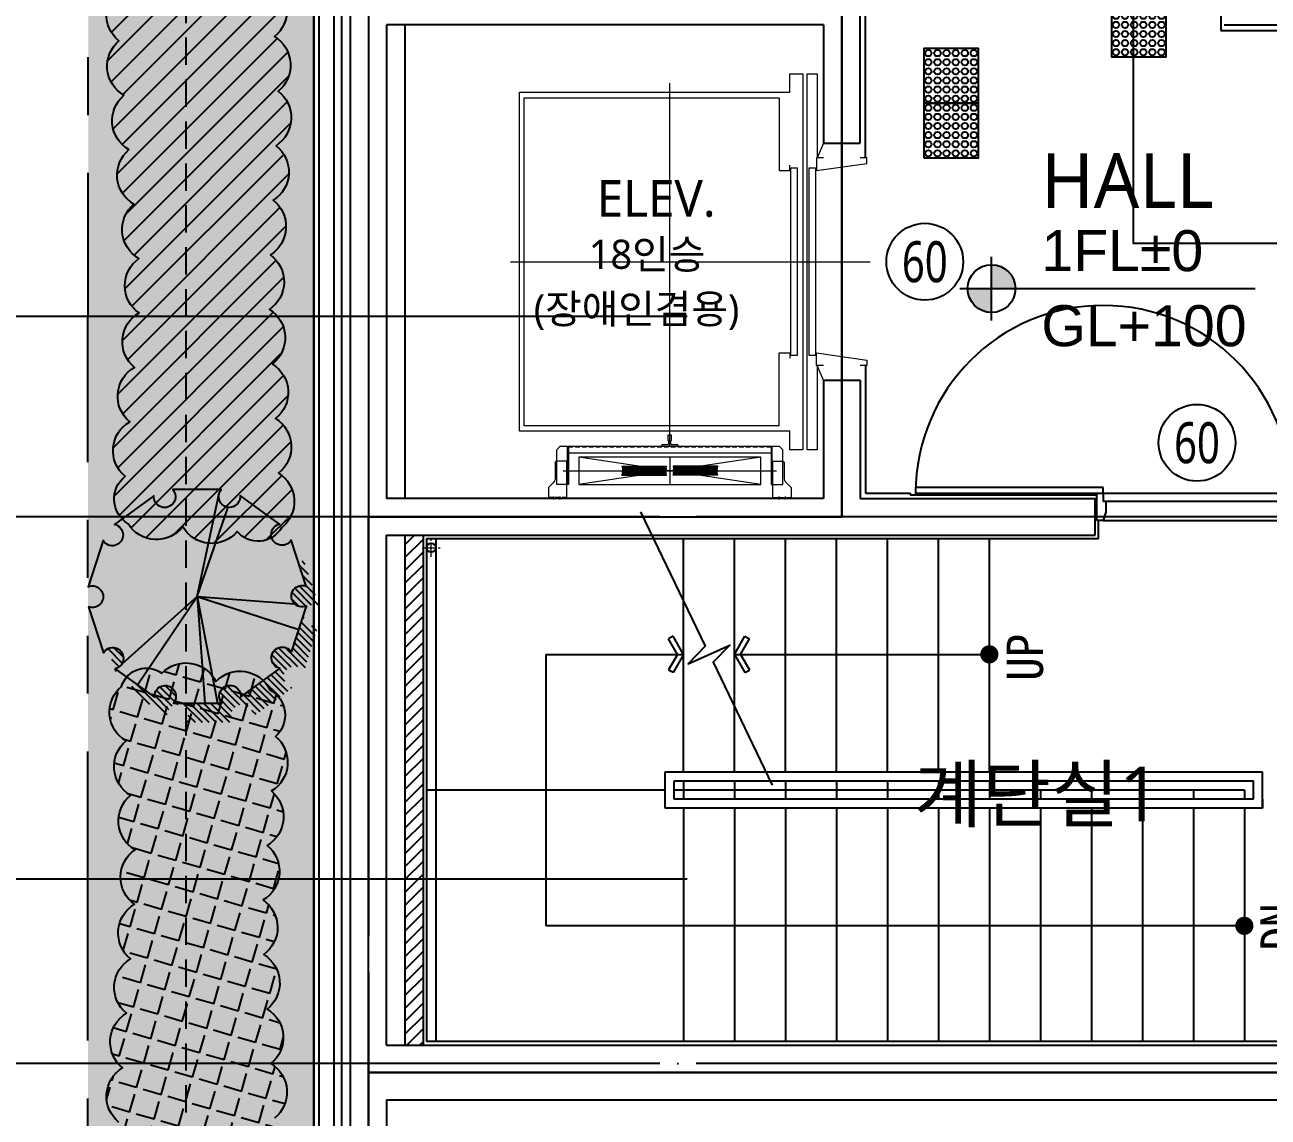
# Model space of a CAD drawing. Header units: millimetres. Extents: x 63000 to 126000, y 0 to 44550.
# Drawn here: x 77189 to 84016, y 17514 to 23509 of the extents above; entities that cross this region are included whole.
import ezdxf
from ezdxf.enums import TextEntityAlignment as Align

# ---------------------------------------------------------------- set-up
doc = ezdxf.new("R2010")
doc.units = ezdxf.units.MM
doc.header["$LTSCALE"] = 100
for name, pattern in [('CEN', [62, 60, -1, 0, -1]), ('CENTER', [66, 60, -2, 2, -2]), ('CENTER2', [1.125, 0.75, -0.125, 0.125, -0.125]), ('DOT', [6.35, 0, -6.35]), ('HID', [2.3, 1.5, -0.8]), ('HIDDEN', [0.375, 0.25, -0.125]), ('PHANTOM2', [31.750000000000004, 15.875, -3.175, 3.175, -3.175, 3.175, -3.175])]:
    doc.linetypes.add(name, pattern=pattern)
for name, color, linetype in [('00', 7, 'Continuous'), ('000', 7, 'Continuous'), ('_관목_Plant', 3, 'Continuous'), ('_교목_Plant', 3, 'Continuous'), ('A-MARK', 3, 'Continuous'), ('AA-DWXM-DOOR', 4, 'Continuous'), ('CEN', 1, 'CEN'), ('COL', 2, 'Continuous'), ('FIN', 5, 'Continuous'), ('fur', 6, 'Continuous'), ('HAT', 5, 'Continuous'), ('insul', 8, 'Continuous'), ('L1', 8, 'Continuous'), ('tc-s', 7, 'Continuous'), ('TEX', 3, 'Continuous'), ('TEXT', 3, 'Continuous'), ('WAL', 3, 'Continuous'), ('대지경계선', 2, 'PHANTOM2'), ('방화문', 7, 'Continuous'), ('부분확대', 7, 'Continuous'), ('장애인', 8, 'Continuous')]:
    doc.layers.add(name, color=color, linetype=linetype)
for name, color, linetype, lineweight in [('LAD-CEN', 1, 'CENTER2', 9), ('LAD-OUTLINE', 7, 'Continuous', 20), ('LAD-REFERENCE', 7, 'Continuous', 5), ('LAD-THINLINE', 7, 'Continuous', 9)]:
    doc.layers.add(name, color=color, linetype=linetype, lineweight=lineweight)
doc.layers.add('면적선', color=44, linetype='Continuous', plot=False)
doc.styles.get("Standard").update_dxf_attribs({"font": 'Arial.ttf'})
doc.styles.add('돋움', font='')
doc.styles.add('맑은고딕', font='')
doc.styles.add('울릉도L', font='')
doc.styles.get('돋움').set_extended_font_data('DotumChe')
doc.styles.get('맑은고딕').set_extended_font_data('Malgun Gothic')
doc.styles.get('울릉도L').set_extended_font_data('Malgun Gothic')
doc.linetypes.add('BATTING', pattern='A,0.00254,-2.54,[134,ltypeshp.shx,S=2.54,R=0,X=-2.54,Y=0],-5.08,[134,ltypeshp.shx,S=2.54,R=180,X=2.54,Y=0],-2.54', length=10.16254)

# ---------------------------------------------------------------- blocks, each defined once
blk = doc.blocks.new('*U17')
at = {"layer": 'AA-DWXM-DOOR', "color": 8}
for p, q in [((34.99999999953434, 119.9999999976715), (1065.000000000233, 119.9999999976715)), ((34.99999999906868, 74.99999999767147), (1065.000000001164, 74.99999999767147))]:
    blk.add_line(p, q, dxfattribs=at)
at = {"layer": 'AA-DWXM-DOOR'}
for points in [[(35.00000000026205, 149.9999999976716), (-995.0000000004368, 149.9999999976718), (-995.0000000004652, 119.9999999976721), (35.00000000023283, 119.9999999976715)], [(1.164047e-10, -30.00000000054322), (-4.656613e-10, 119.9999999981371), (34.99999999953434, 119.9999999976715), (34.99999999906868, 74.99999999767147), (49.99999999906868, 74.99999999767147), (49.99999999965075, 14.99999999945678), (34.99999999965075, -30.00000000054322), (34.99999999965075, -30.00000000054322)], [(1100.000000000349, -30.00000000054322), (1100.000000000699, 119.9999999981371), (1065.000000000699, 119.9999999976715), (1065.000000001164, 74.99999999767147), (1050.000000001164, 74.99999999767147), (1050.000000000815, 14.99999999945678), (1065.000000000815, -30.00000000054322), (1065.000000000815, -30.00000000054322)]]:
    blk.add_lwpolyline(points, close=True, dxfattribs=at)
at = {"layer": 'AA-DWXM-DOOR', "color": 16}
blk.add_arc((34.99999999788226, 119.9999999986646), 1030.000000001357, 0, 179.9998775704732, dxfattribs=at)
at = {"layer": 'Defpoints', "linetype": 'DOT'}
for p, q in [((-10.00000000042678, 109.9999999981374), (-9.999999999922363, -20.00000000054299)), ((1110.00000000066, 109.9999999981371), (1110.000000000388, -20.00000000054322))]:
    blk.add_line(p, q, dxfattribs=at)
blk = doc.blocks.new('*U11')
at = {"layer": 'LAD-OUTLINE'}
blk.add_line((0, 0), (80, 35), dxfattribs=at)
blk.add_lwpolyline([(80, 0), (80, 39), (150, 39), (110, -237), (80, -237), (80, -200)], dxfattribs=at)
blk = doc.blocks.new('*U12')
at = {"layer": 'LAD-OUTLINE'}
blk.add_line((0, 0), (-80, 35), dxfattribs=at)
blk.add_lwpolyline([(-80, 0), (-80, 39), (-150, 39), (-110, -237), (-80, -237), (-80, -200)], dxfattribs=at)
blk = doc.blocks.new('*U10')
at = {"layer": 'LAD-CEN', "ltscale": 200}
for p, q in [((0, 875), (0, -1100.424914574627)), ((-1009.105924756506, 0), (979.6735877657629, 0))]:
    blk.add_line(p, q, dxfattribs=at)
at = {"layer": 'LAD-OUTLINE'}
for points in [[(-1032, -730), (-1032, -660), (-930, -660), (-930, 824.9999999999998), (930, 824.9999999999998), (930, -660), (1032, -660), (1032, -730), (-1032, -730)], [(-900, -600), (-900, 799.9999999999998), (900, 799.9999999999998), (900, -600)], [(-900, -600), (-500, -600), (-500, -660), (-530, -660)], [(900, -600), (500, -600), (500, -660), (530, -660)], [(-515, -665), (515, -665), (515, -700), (-515, -700), (-515, -665)], [(-570, -810), (-1032, -810), (-1032, -755), (1032, -755), (1032, -810), (569.9999999999998, -810)], [(-515, -765), (515, -765), (515, -800), (-515, -800), (-515, -765)]]:
    blk.add_lwpolyline(points, dxfattribs=at)
blk = doc.blocks.new('LAD-RAIL-13K')
at = {"layer": 'LAD-THINLINE', "linetype": 'Continuous'}
for p, q in [((-40.80103100000997, -53.72083200000088), (-8.44896899999003, -51.2791670000006)), ((-4.75, -47.29051100000106), (-4.75, -35.19999999999891)), ((4.75, -35.19999999999891), (4.75, -47.29051100000106)), ((8.44896899999003, -51.2791670000006), (40.80103100000997, -53.72083200000088))]:
    blk.add_line(p, q, dxfattribs=at)
for points in [[(-7.950000000011642, -32), (-8, -32), (-8, -1), (-7, 0), (7, 0), (8, -1), (8, -32), (7.950000000011642, -32)], [(44.5, -57.70948899999894), (44.5, -62), (-44.5, -62), (-44.5, -57.70948899999894)]]:
    blk.add_lwpolyline(points, dxfattribs=at)
for centre, radius, start, end in [((-40.5, -57.70948899999894), 4, 94.31602799947298, 180), ((-8.75, -47.29051100000106), 4, 274.316027999473, 0), ((-7.950000000011642, -35.19999999999891), 3.2, 0, 90), ((7.950000000011642, -35.19999999999891), 3.2, 90, 180), ((8.75, -47.29051100000106), 4, 180, 265.683972000527), ((40.5, -57.70948899999894), 4, 0, 85.68397200052704)]:
    blk.add_arc(centre, radius, start, end, dxfattribs=at)
blk = doc.blocks.new('*U7')
at = {"layer": 'LAD-CEN', "ltscale": 10}
for p, q in [((-293, 636.0000000000001), (-277, 636.0000000000001)), ((-293, 601.0000000000001), (-277, 601.0000000000001)), ((-293, -600.9999999999994), (-277, -600.9999999999994)), ((-293, -635.9999999999994), (-277, -635.9999999999994))]:
    blk.add_line(p, q, dxfattribs=at)
at = {"layer": 'LAD-REFERENCE'}
for p, q in [((-211, 562.0000000000001), (0, 562.0000000000001)), ((-37.00238898013413, 556.0000009512042), (-37.00238898013412, -555.9999990487958)), ((0, 601.0000000000001), (6.5e-15, -600.9999999999997)), ((-211, -561.9999999999994), (6.5e-15, -561.9999999999999))]:
    blk.add_line(p, q, dxfattribs=at)
for points in [[(-83, 621.0000000000001), (-83, 621.0000000000001), (-88, 629.0000000000001), (-180.1683616738919, 629.0000000000001, -0.188811083841504), (-193.7492013062401, 634.3180112082738), (-200.9729729729734, 641.0000000000001), (-228, 666.0000000000001), (-288, 666.0000000000001), (-288, 566.0000000000001), (-213.3825251952421, 566.0000000000001), (-83, 566.0000000000001)], [(-83, -620.9999999999997), (-83, -620.9999999999997), (-88, -628.9999999999997), (-180.1683616738919, -628.9999999999994, 0.188811083841504), (-193.7492013062401, -634.3180112082695), (-200.9729729729734, -640.9999999999994), (-228, -665.9999999999994), (-288, -665.9999999999994), (-288, -565.9999999999994), (-213.3825251952421, -565.9999999999994), (-83, -565.9999999999999)]]:
    blk.add_lwpolyline(points, format="xyb", close=True, dxfattribs=at)
for points in [[(0, 556.0000000000001), (-211, 556.0000000000001), (-211, 621.0000000000001), (-20, 621.0000000000001), (0, 601.0000000000001)], [(6.5e-15, -555.9999999999999), (-211, -555.9999999999994), (-211, -620.9999999999994), (-19.99999999999999, -620.9999999999997), (6.5e-15, -600.9999999999997)]]:
    blk.add_lwpolyline(points, dxfattribs=at)
at = {"layer": 'LAD-THINLINE', "color": 2, "linetype": 'HIDDEN'}
for p, q in [((-282, 566.0000000000001), (-282, 666.0000000000001)), ((-5.999999999999994, -555.9999999999999), (-6, 556.0000000000001)), ((-282, -565.9999999999994), (-282, -665.9999999999994))]:
    blk.add_line(p, q, dxfattribs=at)
blk = doc.blocks.new('*U8')
at = {"layer": 'LAD-CEN', "linetype": 'CENTER'}
for p, q in [((0.0290597436624012, 586.0000000010004), (-0.0290597436624012, -586.0000000010004)), ((75.29999999998108, 0), (-75.29999999998108, 0))]:
    blk.add_line(p, q, dxfattribs=at)
at = {"layer": 'LAD-THINLINE', "color": 5}
for p, q in [((-75, -500), (75, 500)), ((75, -500), (-75, 500)), ((-25.00000000001637, 262.4999999999836), (-25.00000000001637, 17.49999999998364)), ((-25.00000000001637, 262.4999999999836), (-21.50000000001637, 262.4999999999836)), ((-25.00000000001637, 262.4999999999836), (-21.50000000001637, 262.4999999999836)), ((-25.00000000001637, 262.4999999999836), (-21.50000000001637, 262.4999999999836)), ((-25.00000000001637, 262.4999999999836), (-21.50000000001637, 262.4999999999836)), ((-21.50000000001637, 262.4999999999836), (-21.50000000001637, 17.49999999998364)), ((-21.50000000001637, 262.4999999999836), (-20.95224608169701, 259.4668554856307)), ((-21.50000000001637, 262.4999999999836), (-20.95224608169701, 259.4668554856307)), ((-15.00000000001637, 259.9999999999836), (-12.00000000001637, 259.9999999999836)), ((-15.00000000001637, 259.9999999999836), (-12.00000000001637, 259.9999999999836)), ((-15.00000000001637, 259.9999999999836), (-14.99999999998727, 19.99999999998364)), ((-15.00000000001637, 259.9999999999836), (-9.000000000016371, 259.9999999999836)), ((-15.00000000001637, 259.9999999999836), (-9.000000000016371, 259.9999999999836)), ((-9.000000000016371, 259.9999999999836), (-8.999999999987267, 19.99999999998364)), ((-3.000000000016371, 259.9999999999836), (-2.999999999987267, 19.99999999998364)), ((2.999999999983629, 259.9999999999836), (-3.000000000016371, 259.9999999999836)), ((2.999999999983629, 259.9999999999836), (-3.000000000016371, 259.9999999999836)), ((2.999999999983629, 259.9999999999836), (-1.63709e-11, 259.9999999999836)), ((2.999999999983629, 259.9999999999836), (-1.63709e-11, 259.9999999999836)), ((2.999999999983629, 259.9999999999836), (2.999999999983629, 19.99999999998364)), ((14.99999999998363, 259.99999999998), (8.999999999983629, 259.99999999998)), ((8.999999999954525, 259.9999999999836), (8.999999999983629, 19.99999999998364)), ((8.999999999954525, 259.9999999999836), (8.999999999983629, 19.99999999998364)), ((14.99999999998363, 259.99999999998), (11.99999999998363, 259.99999999998)), ((14.99999999998363, 259.99999999998), (14.99999999998363, 19.99999999998001)), ((21.49999999998363, 262.49999999998), (20.95224608167155, 259.4668554856271)), ((21.49999999998363, 262.49999999998), (20.95224608167155, 259.4668554856271)), ((24.99999999998363, 262.49999999998), (21.49999999998363, 262.49999999998)), ((24.99999999998363, 262.49999999998), (21.49999999998363, 262.49999999998)), ((21.49999999998363, 262.49999999998), (21.49999999998363, 17.49999999998001)), ((24.99999999998363, 262.49999999998), (21.49999999998363, 262.49999999998)), ((24.99999999998363, 262.49999999998), (21.49999999998363, 262.49999999998)), ((24.99999999998363, 262.49999999998), (24.99999999998363, 17.49999999998001)), ((-25.00000000001637, 17.49999999998364), (-21.50000000001637, 17.49999999998364)), ((-25.00000000001637, 17.49999999998364), (-21.50000000001637, 17.49999999998364)), ((-21.50000000001637, 17.49999999998364), (-20.95224608169701, 20.53314451433654)), ((-14.99999999998727, 19.99999999998364), (-8.999999999987267, 19.99999999998364)), ((-14.99999999998727, 19.99999999998364), (-8.999999999987267, 19.99999999998364)), ((2.999999999983629, 19.99999999998364), (-2.999999999987267, 19.99999999998364)), ((14.99999999998363, 19.99999999998001), (8.999999999983629, 19.99999999998001)), ((21.49999999998363, 17.49999999998001), (20.95224608167155, 20.5331445143329)), ((24.99999999998363, 17.49999999998001), (21.49999999998363, 17.49999999998001)), ((24.99999999998363, 17.49999999998001), (21.49999999998363, 17.49999999998001)), ((-25.00000000001637, -263.1565339300591), (-25.00000000001637, -18.15653393005915)), ((-25.00000000001637, -18.15653393005915), (-21.50000000001637, -18.15653393005915)), ((-25.00000000001637, -18.15653393005915), (-21.50000000001637, -18.15653393005915)), ((-21.50000000001637, -263.1565339300591), (-21.50000000001637, -18.15653393005915)), ((-21.50000000001637, -18.15653393005915), (-20.95224608169701, -21.18967844441205)), ((-14.99999999998727, -20.65653393005915), (-8.999999999987267, -20.65653393005915)), ((-14.99999999998727, -20.65653393005915), (-8.999999999987267, -20.65653393005915)), ((-15.00000000001637, -260.6565339300591), (-14.99999999998727, -20.65653393005915)), ((-9.000000000016371, -260.6565339300591), (-8.999999999987267, -20.65653393005915)), ((-3.000000000016371, -260.6565339300591), (-2.999999999987267, -20.65653393005915)), ((2.999999999983629, -20.65653393005915), (-2.999999999987267, -20.65653393005915)), ((2.999999999983629, -260.6565339300591), (2.999999999983629, -20.65653393005915)), ((14.99999999998363, -20.65653393005552), (8.999999999983629, -20.65653393005552)), ((8.999999999954525, -260.6565339300591), (8.999999999983629, -20.65653393005915)), ((8.999999999954525, -260.6565339300591), (8.999999999983629, -20.65653393005915)), ((14.99999999998363, -260.6565339300555), (14.99999999998363, -20.65653393005552)), ((21.49999999998363, -18.15653393005552), (20.95224608167155, -21.18967844440841)), ((21.49999999998363, -263.1565339300555), (21.49999999998363, -18.15653393005552)), ((24.99999999998363, -18.15653393005552), (21.49999999998363, -18.15653393005552)), ((24.99999999998363, -18.15653393005552), (21.49999999998363, -18.15653393005552)), ((24.99999999998363, -263.1565339300555), (24.99999999998363, -18.15653393005552)), ((-25.00000000001637, -263.1565339300591), (-21.50000000001637, -263.1565339300591)), ((-25.00000000001637, -263.1565339300591), (-21.50000000001637, -263.1565339300591)), ((-25.00000000001637, -263.1565339300591), (-21.50000000001637, -263.1565339300591)), ((-25.00000000001637, -263.1565339300591), (-21.50000000001637, -263.1565339300591)), ((-21.50000000001637, -263.1565339300591), (-20.95224608169701, -260.1233894157062)), ((-21.50000000001637, -263.1565339300591), (-20.95224608169701, -260.1233894157062)), ((-15.00000000001637, -260.6565339300591), (-12.00000000001637, -260.6565339300591)), ((-15.00000000001637, -260.6565339300591), (-12.00000000001637, -260.6565339300591)), ((-15.00000000001637, -260.6565339300591), (-9.000000000016371, -260.6565339300591)), ((-15.00000000001637, -260.6565339300591), (-9.000000000016371, -260.6565339300591)), ((2.999999999983629, -260.6565339300591), (-3.000000000016371, -260.6565339300591)), ((2.999999999983629, -260.6565339300591), (-3.000000000016371, -260.6565339300591)), ((2.999999999983629, -260.6565339300591), (-1.63709e-11, -260.6565339300591)), ((2.999999999983629, -260.6565339300591), (-1.63709e-11, -260.6565339300591)), ((14.99999999998363, -260.6565339300555), (8.999999999983629, -260.6565339300555)), ((14.99999999998363, -260.6565339300555), (11.99999999998363, -260.6565339300555)), ((21.49999999998363, -263.1565339300555), (20.95224608167155, -260.1233894157026)), ((21.49999999998363, -263.1565339300555), (20.95224608167155, -260.1233894157026)), ((24.99999999998363, -263.1565339300555), (21.49999999998363, -263.1565339300555)), ((24.99999999998363, -263.1565339300555), (21.49999999998363, -263.1565339300555)), ((24.99999999998363, -263.1565339300555), (21.49999999998363, -263.1565339300555)), ((24.99999999998363, -263.1565339300555), (21.49999999998363, -263.1565339300555))]:
    blk.add_line(p, q, dxfattribs=at)
at = {"layer": 'LAD-THINLINE'}
blk.add_lwpolyline([(-75, -500), (75, -500), (75, 500), (-75, 500)], close=True, dxfattribs=at)
at = {"layer": 'LAD-THINLINE', "color": 5}
for centre, start, end in [((-18.00000000001637, 259.9999999999836), 190.236683791759, 0), ((-18.00000000001637, 259.9999999999836), 190.236683791759, 0), ((-6.000000000016371, 259.9999999999836), 180, 0), ((-6.000000000016371, 259.9999999999836), 180, 0), ((5.999999999983629, 259.9999999999836), 180, 0), ((5.999999999983629, 259.9999999999836), 180, 0), ((17.99999999998363, 259.99999999998), 180, 349.763316208241), ((17.99999999998363, 259.99999999998), 180, 349.763316208241), ((-18.00000000001637, 19.99999999998364), 0, 169.763316208241), ((-5.999999999987267, 19.99999999998364), 0, 180), ((5.999999999983629, 19.99999999998364), 0, 180), ((17.99999999998363, 19.99999999998001), 10.236683791759, 180), ((-18.00000000001637, -20.65653393005915), 190.236683791759, 0), ((-5.999999999987267, -20.65653393005915), 180, 0), ((5.999999999983629, -20.65653393005915), 180, 0), ((17.99999999998363, -20.65653393005552), 180, 349.763316208241), ((-18.00000000001637, -260.6565339300591), 0, 169.763316208241), ((-18.00000000001637, -260.6565339300591), 0, 169.763316208241), ((-6.000000000016371, -260.6565339300591), 0, 180), ((-6.000000000016371, -260.6565339300591), 0, 180), ((5.999999999983629, -260.6565339300591), 0, 180), ((5.999999999983629, -260.6565339300591), 0, 180), ((17.99999999998363, -260.6565339300555), 10.23668379175901, 180), ((17.99999999998363, -260.6565339300555), 10.23668379175901, 180)]:
    blk.add_arc(centre, 3, start, end, dxfattribs=at)
blk = doc.blocks.new('1')
for name, p in [('*U8', (2386333.608303398, -4381467.384054136)), ('*U11', (2386830.608303398, -4382312.384054136)), ('*U12', (2388130.608303398, -4382312.384054136))]:
    blk.add_blockref(name, p)
at = {"rotation": 270}
blk.add_blockref('LAD-RAIL-13K', (2386530.608303398, -4381467.384054136), dxfattribs=at)
at = {"layer": 'L1'}
for name, p in [('*U10', (2387480.608303398, -4381467.384054136)), ('*U7', (2386468.608303398, -4381467.384054136))]:
    blk.add_blockref(name, p, dxfattribs=at)
blk = doc.blocks.new('TL000063_1')
at = {"layer": 'tc-s'}
h = blk.add_hatch(dxfattribs=at)
h.set_pattern_fill('ANSI31', color=256, scale=0.007, angle=90, style=0)
h.set_pattern_definition([(135, (-78.926848997636, -16.36752642947795), (-0.015715448211871, -0.015715448211871), [])])
h.paths.add_polyline_path([(0.4346605410962354, -0.4177832908297603, -1.505566945081923), (0.4873218172055545, -0.3436662805332844), (0.5559059912980047, -0.132585897018231, -0.5793707180713029), (0.4873429507719322, -0.0813832966856012), (0.4309122128979368, -0.2550592496309889, 1.50556694508129), (0.3782509367886178, -0.3291762599274648), (0.1986952379242837, -0.4596311112981084, 1.50556694508089), (0.1125264850100507, -0.4886395107362489), (-0.1094165645337455, -0.4886395107362489, 1.50556694508158), (-0.1961792594077565, -0.4614590766899198), (-0.2876187493027089, -0.395024398542148, -0.2125728179470515), (-0.3193253539645013, -0.4196112562215433), (-0.1397696551001388, -0.5500661075922153, -1.50556694508158), (-0.0530069602261278, -0.5772465416385444), (0.1689360893176968, -0.5772465416385444, -1.505566945082241), (0.2551048422318729, -0.5482381422004323)])
h.paths.add_polyline_path([(0.4863607989272225, 0.1694099288629047, -0.1494971584675806), (0.4650636366501999, 0.1499519749776255), (0.4985353687120266, 0.0469365762501468, 1.505566945081525), (0.499496386990387, -0.0439788661159355), (0.4931977654168236, -0.0633640300398497, -0.3795435788253071), (0.5549449730196443, -0.0416704546521487)])
h.paths.add_polyline_path([(-0.4086540323425822, -0.2385590058798925), (-0.3735415903119872, -0.3466239906674673, -0.0577244524186909), (-0.3666816637831687, -0.3375818287840389), (-0.375734958272119, -0.3310042253192762, 1.106925280317475)])
at = {"color": 84}
blk.add_lwpolyline([(-0.4985353687120551, -0.0469365762501468), (-0.4299511946196048, -0.2580169597651718, -1.505566945081608), (-0.375734958272119, -0.3310042253192762), (-0.1961792594077565, -0.4614590766899198, -1.505566945081604), (-0.1094165645337455, -0.4886395107362489), (0.1125264850100507, -0.4886395107362489, -1.505566945081601), (0.1986952379242553, -0.4596311112981368), (0.3782509367886178, -0.3291762599274648, -1.505566945081606), (0.4309122128979368, -0.2550592496309889), (0.499496386990387, -0.0439788661159355, -1.505566945081602), (0.4985353687120266, 0.0469365762501468), (0.4299511946196048, 0.2580169597651718, -1.505566945081609), (0.3757349582720906, 0.3310042253192478), (0.1961792594077281, 0.4614590766899198, -1.505566945081606), (0.1094165645337171, 0.4886395107362489), (-0.1125264850100791, 0.4886395107362489, -1.505566945081608), (-0.1986952379242837, 0.4596311112981368), (-0.3782509367886178, 0.3291762599274648, -1.505566945081599), (-0.4309122128979652, 0.2550592496309889), (-0.4994963869904154, 0.0439788661159355, -1.505566945081605)], format="xyb", close=True, dxfattribs=at)
for points in [[(0, 0), (0.098490096589444, 0.465244918554788)], [(0, 0), (0.1411703413949112, 0.4078358225783347)], [(0, 0), (-0.3460135051798261, -0.3097901308607049)], [(-0.2741120828462726, -0.4048375661343186), (0, 0)], [(0, 0), (0.4452374345336523, -0.0338145271136625)], [(0, 0), (0.4647237908049817, -0.1509979129405679)], [(0, 0), (0.034900636481467, -0.4886395107362489)], [(0, 0), (0.0922001889137505, -0.4886395107362489)]]:
    blk.add_lwpolyline(points, dxfattribs=at)
blk = doc.blocks.new('A$C1434219D')
at = {"layer": '장애인', "color": 6}
blk.add_lwpolyline([(0, 0.0041191000491381), (300, 0.0041191000491381), (300, 300.0041191000491), (0, 300.0041191000491)], close=True, dxfattribs=at)
at = {"layer": '장애인'}
for centre in [(25, 275.0041191000491), (75, 275.0041191000491), (125, 275.0041191000491), (175, 275.0041191000491), (225, 275.0041191000491), (275, 275.0041191000491), (25, 225.0041191000491), (75, 225.0041191000491), (125, 225.0041191000491), (175, 225.0041191000491), (225, 225.0041191000491), (275, 225.0041191000491), (25, 175.0041190995835), (25, 125.0041191005148), (75, 175.0041191000491), (75, 125.0041191000491), (125, 175.0041191000491), (125, 125.0041191000491), (175, 175.0041191000491), (175, 125.0041191000491), (225, 175.0041191000491), (225, 125.0041191000491), (275, 175.0041191000491), (275, 125.0041191000491), (25, 75.00411910004914), (75, 75.00411910004914), (125, 75.00411910004914), (175, 75.00411910004914), (225, 75.00411910004914), (275, 75.00411910004914), (25, 25.00411910004914), (75, 25.00411910004914), (125, 25.00411910004914), (175, 25.00411910004914), (225, 25.00411910004914), (275, 25.00411910004914)]:
    blk.add_circle(centre, 17.5, dxfattribs=at)
blk = doc.blocks.new('새로운 블럭$0$arrow1')
for p, q in [((0, 0), (0.2863635394951416, 0.501136194114224)), ((0.1645944608553691, 0), (0.4098949249982979, 0.4292758122501255)), ((0.2863635394951416, 0.501136194114224), (0.4104424407541956, 0.4302339648238558)), ((0, 0), (0.2863635394951416, -0.501136194114224)), ((0.1645944608553691, 0), (0.4098949249982979, -0.4292758122501255)), ((0.2863635394951416, -0.501136194114224), (0.4104424407541956, -0.4302339648238558))]:
    blk.add_line(p, q)
blk = doc.blocks.new('A$C2E3C4B36')
at = {"layer": 'A-MARK'}
h = blk.add_hatch(color=7, dxfattribs=at)
h.paths.add_polyline_path([(0, 131.25), (0, 0), (131.25, 0, 0.4142135623728465)])
h.paths.add_polyline_path([(-131.25, 0, 0.4142135623731305), (0, -131.25), (0, 0)])
at = {"layer": 'A-MARK', "color": 7}
for p, q in [((0, -175), (0, 174.9999999997672)), ((-175.0000000018626, 0), (1447.784153214656, 4.656613e-10))]:
    blk.add_line(p, q, dxfattribs=at)
blk.add_circle((0, 0), 131.25, dxfattribs=at)

msp = doc.modelspace()

# ---------------------------------------------------------------- hatches: boundary and pattern name
at = {"layer": '_관목_Plant'}
h = msp.add_hatch(dxfattribs=at)
h.set_pattern_fill('CROSS', color=8, scale=30, style=0)
h.set_pattern_definition([(0, (1335631.646360978, 5085294.702927414), (190.5, 190.5), [95.25, -285.75]), (90, (1335679.271360978, 5085247.077927414), (-190.5, 190.5), [95.25, -285.75])])
h.paths.add_polyline_path([(107577.0004000736, 36455.83233981452), (77538.5363911886, 36237.47486472188), (77535.26258226644, 12029.14093279466), (78773.74990072587, 12029.14093279466), (78775.2498859686, 27509.1409328325), (78775.24988598746, 35234.14093246463), (85825.24988599491, 35234.14093246463), (101875.2498858527, 35234.14093423693), (101875.2498858527, 32709.14093423693), (101875.2498858527, 30209.14093423693), (101875.2498858527, 26909.14093424904), (102075.2498858527, 26909.14093424997), (102075.2498859726, 30109.14093433845), (103675.2498860084, 30109.14093427791), (103675.2498860084, 26909.14093425649), (106375.2498860098, 26909.1409342686), (106375.2498857722, 11709.14093279431), (107576.0656321624, 11709.14093279431), (107576.4155114039, 20909.14093132003)])
h = msp.add_hatch(dxfattribs=at)
h.set_pattern_fill('ANSI31', color=8, scale=30, style=0)
h.set_pattern_definition([(45, (1280344.721826634, 5087838.412633216), (-67.35192090801866, 67.35192090801866), [])])
edge = h.paths.add_edge_path()
edge.add_arc((78073.99020212253, 25760.07716453016), 183.1161884255705, 26.389252860301383, 136.3892527608119, ccw=False)
edge.add_arc((78370.60869654316, 25715.16092283731), 183.1161884254811, 26.389252860476574, 136.3892527609865, ccw=False)
edge.add_arc((78459.92355885042, 25657.45181437113), 157.896670901394, -48.24346300598938, 61.75653689452213, ccw=False)
edge.add_arc((78449.02924431612, 25398.01517941541), 183.116188425468, -59.326675505893604, 50.67332439461791, ccw=False)
edge.add_arc((78426.39634898861, 25098.87014427473), 183.1161884260403, -59.32667550587797, 50.67332439462922, ccw=False)
edge.add_arc((78403.76345366177, 24799.72510913405), 183.116188425468, -59.326675505893604, 50.67332439461791, ccw=False)
edge.add_arc((78393.9749963001, 24491.49374718165), 182.680218380604, -54.39829647612578, 55.601703424384084, ccw=False)
edge.add_arc((78405.39287699752, 24186.37070803042), 183.116188425937, -51.22551994735687, 58.77447995315049, ccw=False)
edge.add_arc((78425.14171653081, 23887.02144155861), 183.1161884253653, -51.22551994734738, 58.77447995316447, ccw=False)
edge.add_arc((78444.89055606388, 23587.67217508719), 183.1161884253734, -51.22551994730321, 58.77447995320858, ccw=False)
edge.add_arc((78464.63939559695, 23288.32290861593), 183.1161884253653, -51.22551994734738, 58.77447995316447, ccw=False)
edge.add_arc((78468.87011381805, 22999.67645765397), 182.9788381443971, -57.12855147450949, 52.87144842600242, ccw=False)
edge.add_arc((78455.54017365853, 22701.62275388419), 183.1161884256656, -57.962374374633214, 52.03762552587989, ccw=False)
edge.add_arc((78440.03612721899, 22402.02364750339), 183.1161884256571, -57.962374374588876, 52.03762552592411, ccw=False)
edge.add_arc((78429.64670636831, 22098.8578122757), 182.8880425524509, -56.01133907204189, 53.98866082846769, ccw=False)
edge.add_arc((78435.34260326231, 21791.61820370461), 183.1161884255431, -51.81828192226271, 58.18171797824709, ccw=False)
edge.add_arc((78451.99347898437, 21492.08064623027), 183.1161884255431, -51.81828192226271, 58.18171797824709, ccw=False)
edge.add_arc((78468.64435470643, 21192.54308875594), 183.1161884255431, -51.81828192226271, 58.18171797824709, ccw=False)
edge.add_arc((78485.2952304286, 20893.00553128151), 183.1161884255528, -51.81828192221792, 58.18171797829177, ccw=False)
edge.add_arc((78469.4258308449, 20823.97584304057), 149.2279283633314, 219.8688641046633, 329.8688640051744, ccw=False)
edge.add_arc((78214.8645661719, 20846.12635655747), 182.9940293219573, 209.9246746210981, 319.9246745216079, ccw=False)
edge.add_arc((77911.83966239521, 20867.40908291304), 183.1161884255537, 212.0659896485458, 322.0659895490554, ccw=False)
edge.add_arc((77839.22049128014, 20906.95091554469), 159.7460319978137, 128.8806669465779, 238.880666847086, ccw=False)
edge.add_arc((77856.41222082773, 21171.78254950707), 183.1161884255271, 120.0981362592828, 230.0981361597953, ccw=False)
edge.add_arc((77882.04702087383, 21470.68530464096), 183.1161884255139, 120.0981362593269, 230.0981361598394, ccw=False)
edge.add_arc((77907.68182091993, 21769.58805977469), 183.1161884255271, 120.0981362592828, 230.0981361597953, ccw=False)
edge.add_arc((77920.2262381701, 22077.59854686332), 182.3989726668668, 125.0941862188246, 235.0941861193333, ccw=False)
edge.add_arc((77906.24084779908, 22385.81179172148), 183.1161884253368, 130.2447528970985, 240.2447527976098, ccw=False)
edge.add_arc((77878.81772108709, 22684.55578265911), 183.1161884258955, 130.2447528970403, 240.2447527975471, ccw=False)
edge.add_arc((77851.39459437443, 22983.29977359691), 183.1161884253368, 130.2447528970985, 240.2447527976098, ccw=False)
edge.add_arc((77823.97146766244, 23282.04376453454), 183.1161884258955, 130.2447528970403, 240.2447527975471, ccw=False)
edge.add_arc((77820.13668787203, 23564.58947165038), 182.9960808927845, 121.27944624311891, 231.2794461436265, ccw=False)
edge.add_arc((77840.85780287611, 23862.8909164053), 183.1161884258196, 120.79992687418891, 230.7999267747005, ccw=False)
edge.add_arc((77862.82964413178, 24162.08523151191), 183.1161884258196, 120.79992687418891, 230.7999267747005, ccw=False)
edge.add_arc((77884.80148538713, 24461.27954661805), 183.1161884252565, 120.79992687417749, 230.799926774686, ccw=False)
edge.add_arc((77897.13035006316, 24767.1621223455), 182.5798198011381, 124.47403079756839, 234.4740306980801, ccw=False)
edge.add_arc((77886.14217592462, 25075.79655862305), 183.1161884254535, 129.7105856214453, 239.7105855219553, ccw=False)
edge.add_arc((77861.50538420802, 25374.78322804836), 183.1161884260067, 129.7105856213852, 239.7105855218982, ccw=False)
edge.add_arc((77836.86859249091, 25673.76989747375), 183.1161884254431, 129.7105856214013, 239.7105855219113, ccw=False)
edge.add_arc((77855.7581724126, 25772.95081776088), 142.1349960267466, 52.94488590926022, 162.9448858097706, ccw=False)
h = msp.add_hatch(dxfattribs=at)
h.set_pattern_fill('ANGLE', color=8, scale=20, angle=73.90096087150516, style=0)
h.set_pattern_definition([(73.90096087150516, (0, 0), (-134.2214975155048, 38.73860612741941), [101.6, -38.09999999999999]), (163.9009608715052, (0, 0), (-38.73860612741942, -134.2214975155048), [101.6, -38.09999999999999])])
edge = h.paths.add_edge_path()
edge.add_arc((78073.99020212253, 19823.74151447821), 183.1161884255705, 26.389252860301383, 136.3892527608119, ccw=False)
edge.add_arc((78370.60869654316, 19778.82527278537), 183.1161884254811, 26.389252860476574, 136.3892527609865, ccw=False)
edge.add_arc((78459.92355885042, 19721.11616431918), 157.896670901394, -48.24346300598938, 61.75653689452213, ccw=False)
edge.add_arc((78449.02924431612, 19461.67952936347), 183.116188425468, -59.326675505893604, 50.67332439461791, ccw=False)
edge.add_arc((78426.39634898861, 19162.53449422278), 183.1161884260403, -59.32667550587797, 50.67332439462922, ccw=False)
edge.add_arc((78403.76345366177, 18863.3894590821), 183.116188425468, -59.326675505893604, 50.67332439461791, ccw=False)
edge.add_arc((78393.9749963001, 18555.1580971297), 182.680218380604, -54.39829647612578, 55.601703424384084, ccw=False)
edge.add_arc((78405.39287699752, 18250.03505797848), 183.116188425937, -51.22551994735687, 58.77447995315049, ccw=False)
edge.add_arc((78425.14171653081, 17950.68579150667), 183.1161884253653, -51.22551994734738, 58.77447995316447, ccw=False)
edge.add_arc((78444.89055606388, 17651.33652503525), 183.1161884253734, -51.22551994730321, 58.77447995320858, ccw=False)
edge.add_arc((78464.63939559695, 17351.98725856399), 183.1161884253653, -51.22551994734738, 58.77447995316447, ccw=False)
edge.add_arc((78468.87011381805, 17063.34080760203), 182.9788381443971, -57.12855147450949, 52.87144842600242, ccw=False)
edge.add_arc((78455.54017365853, 16765.28710383225), 183.1161884256656, -57.962374374633214, 52.03762552587989, ccw=False)
edge.add_arc((78440.03612721899, 16465.68799745145), 183.1161884256571, -57.962374374588876, 52.03762552592411, ccw=False)
edge.add_arc((78429.64670636831, 16162.52216222376), 182.8880425524509, -56.01133907204189, 53.98866082846769, ccw=False)
edge.add_arc((78435.34260326231, 15855.28255365266), 183.1161884255447, -51.81828192226237, 58.18171797824732, ccw=False)
edge.add_arc((78451.99347898437, 15555.74499617833), 183.1161884255447, -51.81828192226237, 58.18171797824732, ccw=False)
edge.add_arc((78468.64435470643, 15256.20743870399), 183.1161884255447, -51.81828192226237, 58.18171797824732, ccw=False)
edge.add_arc((78485.2952304286, 14956.66988122957), 183.1161884255513, -51.81828192221832, 58.18171797829149, ccw=False)
edge.add_arc((78469.4258308449, 14887.64019298863), 149.2279283633323, 219.8688641046639, 329.86886400517375, ccw=False)
edge.add_arc((78214.8645661719, 14909.79070650552), 182.9940293219573, 209.9246746210981, 319.9246745216079, ccw=False)
edge.add_arc((77911.83966239521, 14931.0734328611), 183.1161884255537, 212.0659896485458, 322.0659895490554, ccw=False)
edge.add_arc((77839.22049128014, 14970.61526549275), 159.7460319978153, 128.8806669465783, 238.8806668470864, ccw=False)
edge.add_arc((77856.41222082773, 15235.44689945513), 183.1161884255271, 120.0981362592828, 230.0981361597953, ccw=False)
edge.add_arc((77882.04702087383, 15534.34965458902), 183.1161884255153, 120.09813625932719, 230.0981361598397, ccw=False)
edge.add_arc((77907.68182091993, 15833.25240972274), 183.1161884255271, 120.0981362592828, 230.0981361597953, ccw=False)
edge.add_arc((77920.2262381701, 16141.26289681137), 182.3989726668668, 125.0941862188246, 235.0941861193333, ccw=False)
edge.add_arc((77906.24084779908, 16449.47614166953), 183.1161884253368, 130.2447528970985, 240.2447527976098, ccw=False)
edge.add_arc((77878.81772108709, 16748.22013260717), 183.1161884258955, 130.2447528970403, 240.2447527975471, ccw=False)
edge.add_arc((77851.39459437443, 17046.96412354496), 183.1161884253368, 130.2447528970985, 240.2447527976098, ccw=False)
edge.add_arc((77823.97146766244, 17345.70811448259), 183.1161884258955, 130.2447528970403, 240.2447527975471, ccw=False)
edge.add_arc((77820.13668787203, 17628.25382159844), 182.9960808927845, 121.27944624311891, 231.2794461436265, ccw=False)
edge.add_arc((77840.85780287611, 17926.55526635335), 183.1161884258196, 120.79992687418891, 230.7999267747005, ccw=False)
edge.add_arc((77862.82964413178, 18225.74958145996), 183.1161884258196, 120.79992687418891, 230.7999267747005, ccw=False)
edge.add_arc((77884.80148538713, 18524.9438965661), 183.1161884252565, 120.79992687417749, 230.799926774686, ccw=False)
edge.add_arc((77897.13035006316, 18830.82647229356), 182.5798198011381, 124.47403079756839, 234.4740306980801, ccw=False)
edge.add_arc((77886.14217592462, 19139.46090857111), 183.1161884254535, 129.7105856214453, 239.7105855219553, ccw=False)
edge.add_arc((77861.50538420802, 19438.44757799641), 183.1161884260067, 129.7105856213852, 239.7105855218982, ccw=False)
edge.add_arc((77836.86859249091, 19737.4342474218), 183.1161884254431, 129.7105856214013, 239.7105855219113, ccw=False)
edge.add_arc((77855.7581724126, 19836.61516770894), 142.1349960267466, 52.94488590926022, 162.9448858097706, ccw=False)
at = {"layer": 'HAT'}
h = msp.add_hatch(dxfattribs=at)
h.set_pattern_fill('_USER', color=8, scale=50, angle=45, pattern_type=0)
h.set_pattern_definition([(45, (0, 0), (-35.35533905932738, 35.35533905932738), [])])
h.paths.add_polyline_path([(79375.24988665247, 20709.14093278407), (79275.24988665247, 20709.14093278407), (79275.24988665247, 17909.14093278407), (79375.24988665247, 17909.14093278407)])

# ---------------------------------------------------------------- linework, layer by layer
at = {"layer": '00'}
msp.add_lwpolyline([(80569.6840272067, 20836.07092719455), (80924.7316535307, 20099.73701004242), (80831.2596992446, 20002.84535011952), (81059.24007554035, 20105.43651945447), (80967.72490333449, 20010.5732311823), (81292.95838275607, 19336.07092744787)], dxfattribs=at)
at = {"layer": '00', "const_width": 49.99999999999998}
for points in [[(82485.2498857297, 20079.14093566919, 1), (82485.24988572225, 20029.14093566919, 1)], [(83885.24988587454, 18589.14093358221, 1), (83885.24988586709, 18539.14093358221, 1)]]:
    msp.add_lwpolyline(points, format="xyb", close=True, dxfattribs=at)
at = {"layer": '000'}
msp.add_circle((79420.24988665247, 20639.14093278406), 25, dxfattribs=at)
at = {"layer": '_관목_Plant', "color": 7}
for points in [[(78539.81944296134, 23744.26095149166, -0.52056705), (78559.56828249453, 23444.91168502032, -0.52056705), (78579.31712202748, 23145.56241854897, -0.52056705), (78568.18297343652, 22845.99428196962, -0.52056705), (78552.67892699686, 22546.3951755889, -0.52056705), (78537.17488055743, 22246.79606920818, -0.52056705), (78531.8863934553, 21947.21651680174, -0.52056705), (78548.53726917735, 21647.6789593274, -0.52056705), (78565.18814489941, 21348.14140185306, -0.52056705), (78581.83902062147, 21048.60384437873, -0.52056705), (78598.48989634376, 20749.06628690439, -0.52056705), (78354.89136370338, 20728.31587000995, -0.52056705), (78056.26693610937, 20754.83776742371, -0.52056705), (77756.66019123068, 20770.19349675218, -0.52056705), (77738.94783944308, 21031.30601207318, -0.52056705), (77764.5826394893, 21330.20876720699, -0.52056705), (77790.21743953528, 21629.1115223408, -0.52056705), (77815.8522395815, 21928.01427747461, -0.52056705), (77815.36101373748, 22226.83885621245, -0.52056705), (77787.93788702504, 22525.5828471497, -0.52056705), (77760.51476031283, 22824.32683808788, -0.52056705), (77733.09163360039, 23123.07082902512, -0.52056705), (77705.66850688818, 23421.8148199633, -0.52056705), (77725.12282464115, 23720.98618330399, -0.52056705)], [(77705.66850688818, 17485.47916991136, -0.52056705), (77725.12282464115, 17784.65053325205, -0.52056705), (77747.09466589682, 18083.84484835866, -0.52056705), (77769.06650715249, 18383.03916346526, -0.52056705), (77791.03834840815, 18682.23347857094, -0.52056705), (77793.78421171193, 18981.34214020393, -0.52056705), (77769.1474199949, 19280.32880962885, -0.52056705), (77744.5106282781, 19579.3154790547, -0.52056705), (77719.87383656131, 19878.30214847962, -0.52056705), (77941.40630045228, 19950.04688839952, -0.52056705), (78238.02479487259, 19905.13064670621, -0.52056705), (78534.6432892929, 19860.21440501383, -0.52056705), (78565.07749648482, 19603.32818495913, -0.52056705), (78542.44460115765, 19304.18314981891, -0.52056705), (78519.81170583048, 19005.03811467777, -0.52056705), (78497.1788105033, 18705.89307953755, -0.52056705), (78500.32176389542, 18406.62383438333, -0.52056705), (78520.07060342838, 18107.27456791105, -0.52056705), (78539.81944296134, 17807.92530143971, -0.52056705), (78559.56828249453, 17508.57603496837, -0.52056705)]]:
    msp.add_lwpolyline(points, format="xyb", dxfattribs=at)
at = {"layer": 'A-MARK'}
for p, q in [((80825.24988263752, 21909.05238436302), (73942.2866941491, 21909.05238436302)), ((80825.24988263752, 18820.78680599854), (73942.2866941491, 18820.78680599854))]:
    msp.add_line(p, q, dxfattribs=at)
at = {"layer": 'A-MARK', "color": 8}
msp.add_lwpolyline([(84475.73989441927, 19809.05238468427), (84475.73989441927, 22309.05238468427), (83275.73989441927, 22309.05238468427), (83275.73989441927, 24309.05238468427)], dxfattribs=at)
at = {"layer": 'AA-DWXM-DOOR', "color": 8}
msp.add_line((83110.24988590457, 20789.14093279286), (84140.24988590574, 20789.14093279286), dxfattribs=at)
at = {"layer": 'CEN'}
for p, q in [((79075.24988596883, 36909.14093280176), (79075.24988596883, 7809.140932801762)), ((81675.24988596883, 23609.14093280176), (81675.24988596883, 20809.14093280176)), ((86875.24988596883, 20809.1409328176), (77075.24988596883, 20809.1409328176)), ((86875.24988596875, 17809.14093280176), (77075.24988596883, 17809.14093280176))]:
    msp.add_line(p, q, dxfattribs=at)
at = {"layer": 'COL'}
for p, q in [((78975.2498859686, 23709.14093279897), (78975.2498859686, 12309.14093279431)), ((81775.2498859693, 22859.14093281573), (81775.24988596869, 23709.14093279897)), ((81575.2498859544, 23509.14093281015), (79175.24988596883, 23509.14093280828)), ((79175.24988595556, 23509.14093280921), (79175.24988603519, 20909.14093281108)), ((81575.2498859544, 23509.14093281015), (81575.2498859693, 22859.14093281573)), ((83775.2498859686, 23509.14093281387), (86175.24988601005, 23509.14093267976)), ((81575.2498859693, 22859.14093281573), (81775.2498859693, 22859.14093281573)), ((81575.2498859693, 21559.14093281201), (81575.2498859693, 20909.14093281201)), ((81575.2498859693, 21559.14093281201), (81775.2498859693, 21559.14093281201)), ((81775.2498859693, 21559.14093281201), (81775.24988596907, 20909.14093280269)), ((81575.2498859693, 20909.14093281201), (79175.24988596883, 20909.14093281201)), ((81775.24988596907, 20909.14093280269), (83065.24988590434, 20909.14093279152)), ((83065.24988590644, 20709.14093278407), (83065.24988590644, 20909.14093278686)), ((79175.24988585737, 17909.14093278407), (79175.24988594113, 20709.14093278407)), ((79175.24988594346, 20709.14093278407), (83065.24988590434, 20709.14093278407)), ((79175.24988574555, 17909.14093278407), (85375.2498859048, 17909.14093278407)), ((79175.2498859686, 17609.14093278407), (79175.2498859686, 13009.14093279431)), ((79175.2498859686, 17609.14093278407), (86775.24988600469, 17609.14093278407))]:
    msp.add_line(p, q, dxfattribs=at)
at = {"layer": 'FIN'}
for p, q in [((83755.24988596883, 23809.1409327077), (83755.2498859686, 23479.14093281667)), ((81805.2498859693, 22779.14093282132), (81805.24988596897, 23729.14093279897)), ((83755.2498859686, 23479.14093281667), (84800.2498859686, 23479.14093275706)), ((81805.2498859693, 21639.14093282132), (81805.24988596907, 20939.14093280176)), ((81805.24988596907, 20939.14093280202), (82050.24988596907, 20939.14093279897)), ((82050.24988596907, 20939.14093279897), (82050.24988596865, 20929.14093279949)), ((82050.24988596865, 20929.14093279949), (83075.2498859045, 20929.14093279146)), ((83085.24988590436, 20689.14093278407), (83085.24988590436, 20789.14093279286)), ((79395.24988665247, 20689.14093278407), (83085.24988590436, 20689.14093278407)), ((79395.24988665247, 20689.14093278407), (79395.24988665247, 17929.14093276824)), ((85355.24988590472, 17929.14093276824), (79395.24988665247, 17929.14093276824))]:
    msp.add_line(p, q, dxfattribs=at)
at = {"layer": 'FIN', "linetype": 'Continuous', "ltscale": 5}
for p, q in [((78775.2498859686, 12029.14093279449), (78775.2498859686, 23734.14092219243)), ((78805.2498859686, 12059.14093279542), (78805.2498859686, 23704.14092219243)), ((79275.24988595556, 23509.14093280921), (79275.24988603519, 20909.14093281108))]:
    msp.add_line(p, q, dxfattribs=at)
at = {"layer": 'fur', "color": 6}
for p, q in [((80050.24988589328, 20054.14093269158), (80805.24988586336, 20054.14093266224)), ((80050.24988589328, 20054.14093269158), (80050.2498858523, 18564.14093154046)), ((81085.24988583897, 20054.14093265135), (82485.24988572579, 20054.14093259687)), ((83885.24988584101, 18564.14093413355), (80050.2498858523, 18564.14093154046))]:
    msp.add_line(p, q, dxfattribs=at)
at = {"layer": 'insul'}
msp.add_line((78885.24988645333, 23704.1409241219), (78885.24988645333, 12219.1409326765), dxfattribs=at)
at = {"layer": 'insul', "linetype": 'BATTING', "ltscale": 0.04}
msp.add_line((78930.24988645333, 12264.1409326765), (78930.24988645333, 23704.1409241219), dxfattribs=at)
at = {"layer": 'L1'}
for p, q in [((79445.24988665247, 20689.14093278407), (79445.24988665247, 17929.14093276824)), ((80805.24988586336, 19409.14093212097), (80805.24988586336, 20689.1409319347)), ((81085.24988586336, 19409.14093207626), (81085.24988581493, 20689.14093194588)), ((81365.24988581377, 19409.14093214215), (81365.24988581377, 20689.14093195589)), ((81645.24988581377, 19409.14093209745), (81645.24988576534, 20689.14093196707)), ((81925.24988576418, 19409.14093216334), (81925.24988576418, 20689.14093197708)), ((82205.24988576418, 19409.14093211864), (82205.24988571575, 20689.14093198825)), ((82485.24988571458, 19409.14093218453), (82485.24988571458, 20689.14093199826)), ((80705.24988586786, 19209.14093209116), (80705.24988586041, 19409.14093209116)), ((80705.24988586041, 19409.14093209116), (83985.2498857814, 19409.14093210606)), ((83985.24988577396, 19209.14093209861), (83985.2498857814, 19409.14093210606)), ((80755.24988586786, 19259.14093209116), (80755.24988586041, 19359.14093209116)), ((80755.24988586041, 19359.14093209116), (83935.2498857814, 19359.14093210606)), ((80805.24988586786, 19359.14093206881), (80805.24988586786, 19309.14093209861)), ((81085.24988586336, 19359.14093209489), (81085.24988586336, 19309.14093212469)), ((81365.24988586282, 19359.14093210048), (81365.24988586282, 19309.14093213028)), ((81645.24988586282, 19359.14093210048), (81645.24988586282, 19309.14093213773)), ((81925.24988586282, 19359.14093210048), (81925.24988586282, 19309.14093213773)), ((82205.24988586282, 19359.14093210048), (82205.24988586282, 19309.14093213773)), ((82485.24988586282, 19359.14093210048), (82485.24988586282, 19309.14093213773)), ((83935.24988577396, 19259.14093212097), (83935.2498857814, 19359.14093210606)), ((80705.24988591629, 19309.14093207702), (79395.24988665247, 19309.14093212277)), ((80805.24988586786, 19309.14093207254), (80755.24988589766, 19309.14093207254)), ((83935.24988577396, 19259.14093212097), (80755.24988586786, 19259.14093209116)), ((83885.24988586709, 19309.14093212469), (80805.24988586786, 19309.14093209116)), ((80805.24988586786, 19309.14093207254), (80805.24988586786, 19259.14093210234)), ((81085.24988586336, 19309.14093209861), (81085.24988586336, 19259.14093212842)), ((81365.24988586336, 19309.14093209861), (81365.24988586336, 19259.14093212842)), ((81645.24988586336, 19309.14093209861), (81645.24988586336, 19259.14093213587)), ((81925.24988586336, 19309.14093209861), (81925.24988586336, 19259.14093213587)), ((82205.24988586336, 19309.14093209861), (82205.24988586336, 19259.14093213587)), ((82485.24988586336, 19309.14093209861), (82485.24988586336, 19259.14093213587)), ((82765.24988586336, 19309.14093209861), (82765.24988586336, 19259.14093213587)), ((83045.24988586336, 19309.14093209861), (83045.24988586336, 19259.14093213587)), ((83325.24988586336, 19309.14093209861), (83325.24988586336, 19259.14093213587)), ((83605.24988586336, 19309.14093209861), (83605.24988586336, 19259.14093213587)), ((83885.24988586336, 19309.14093209116), (83885.24988586336, 19259.14093212842)), ((83985.24988586336, 19259.14093212097), (83985.24988586336, 19209.14093212842)), ((83985.24988586336, 19209.14093212842), (80705.24988586786, 19209.14093209116)), ((80805.24988586336, 19209.14093212097), (80805.24988581866, 17929.14093149512)), ((81085.24988586336, 19209.14093212842), (81085.24988581866, 17929.14093148767)), ((81365.24988586336, 19209.14093212842), (81365.24988581866, 17929.14093148022)), ((81645.24988586336, 19209.14093213587), (81645.24988581866, 17929.14093146904)), ((81925.24988586336, 19209.1409321843), (81925.24988581866, 17929.14093151747)), ((82205.24988586336, 19209.14093223272), (82205.24988581866, 17929.1409315659)), ((82485.24988586336, 19209.14093228115), (82485.24988581866, 17929.14093161433)), ((82765.24988586336, 19209.14093228115), (82765.24988581866, 17929.14093161433)), ((83045.24988586336, 19209.14093228115), (83045.24988581866, 17929.14093161433)), ((83325.24988586336, 19209.14093228115), (83325.24988581866, 17929.14093161433)), ((83605.24988586336, 19209.14093228115), (83605.24988581866, 17929.14093161433)), ((83885.24988586336, 19209.14093228115), (83885.24988581866, 17929.14093161433))]:
    msp.add_line(p, q, dxfattribs=at)
at = {"layer": 'L1', "color": 4}
msp.add_lwpolyline([(107576.0656321624, 11509.14093279431), (106375.2498857707, 11509.14093279431), (106375.2498860098, 26909.1409342686), (101875.2498858543, 26909.14093423693), (101875.2498858527, 35159.14093283226), (78775.24988599356, 35159.14093283226), (78775.2498859679, 12109.14093279338), (78775.2498859679, 12029.14093367988), (77533.76259702441, 12029.14093190944)], dxfattribs=at)
at = {"layer": 'LAD-CEN'}
for p, q in [((79420.24988665247, 20589.14093278406), (79420.24988665247, 20689.14093278406)), ((79370.24988665247, 20639.14093278406), (79470.24988665247, 20639.14093278406))]:
    msp.add_line(p, q, dxfattribs=at)
at = {"layer": 'WAL'}
for p, q in [((79275.24988665247, 20709.14093278407), (79275.24988665247, 17909.14093278407)), ((79375.24988665247, 20709.14093278407), (79375.24988665247, 17909.14093278407))]:
    msp.add_line(p, q, dxfattribs=at)
at = {"layer": '대지경계선', "linetype": 'PHANTOM2'}
msp.add_lwpolyline([(77538.5363911886, 36237.47486472188), (107577.0004000736, 36455.83233981452), (107575.9452436038, 8409.140932687209), (77533.00763757035, 8409.140932687209)], close=True, dxfattribs=at)
at = {"layer": '면적선'}
for points in [[(79075.24988596883, 17759.14093280176), (79075.24988596883, 20809.1409328176), (81675.24988596883, 20809.14093280176), (81675.24988596883, 23609.14093280176), (80575.24988596883, 23609.14093280176), (80575.24988596883, 25059.14093280176), (79075.24988596883, 25059.14093280176), (79075.24988596883, 27209.14093280176), (82675.2498859686, 27209.14093279897), (82675.2498859686, 25059.14093280176), (83875.2498859686, 25059.14093280176), (83875.2498859686, 27209.14093279897), (87175.24988596867, 27209.14093279897), (87175.2498859687, 23609.14093280176), (86875.2498859687, 23609.14093280176), (86875.2498859687, 20809.1409328176), (85475.2498859686, 20809.1409328176), (85475.2498859686, 17759.14093280176)], [(79075.24988596883, 17759.14093280176), (86875.24988596883, 17759.14093280176), (86875.24988596883, 12409.14093280269), (79075.24988596883, 12409.14093280269)]]:
    msp.add_lwpolyline(points, close=True, dxfattribs=at)
at = {"layer": '방화문'}
for centre in [(82130.67480055333, 22209.14093286602), (83625.24988590482, 21215.63701192069)]:
    msp.add_circle(centre, 210.7607040050738, dxfattribs=at)
at = {"layer": '부분확대', "linetype": 'HID'}
msp.add_lwpolyline([(88175.24988596867, 17309.14093280176, -0.414213562373095), (87675.24988596867, 16809.14093280176), (78575.24988596883, 16809.14093280176, -0.414213562373095), (78075.24988596883, 17309.14093280176), (78075.24988596883, 27709.14093279897, -0.414213562373095), (78575.24988596883, 28209.14093279897), (87675.24988596867, 28209.14093279897, -0.414213562373095), (88175.24988596867, 27709.14093279897)], format="xyb", close=True, dxfattribs=at)

# ---------------------------------------------------------------- block references
at = {"rotation": 90.00000000000001}
msp.add_blockref('1', (-4300737.134168167, -2365271.467370579), dxfattribs=at)
at = {"layer": '00', "yscale": 200, "zscale": 200, "rotation": 180}
for p, xscale in [((80805.24988688386, 20054.14093389688), 200), ((81085.2498868466, 20054.1409344147), -200)]:
    msp.add_blockref('새로운 블럭$0$arrow1', p, dxfattribs=dict(at, xscale=xscale))
at = {"layer": '_교목_Plant', "xscale": 1200, "yscale": 1200, "zscale": 1200}
msp.add_blockref('TL000063_1', (78135.83797961718, 20372.09365605004), dxfattribs=at)
at = {"layer": 'A-MARK', "color": 7}
msp.add_blockref('A$C2E3C4B36', (82497.11192110344, 22061.55788908032), dxfattribs=at)
at = {"layer": 'AA-DWXM-DOOR'}
msp.add_blockref('*U17', (83075.24988590492, 20819.14093279338), dxfattribs=at)
at = {"layer": '장애인', "ltscale": 5, "rotation": 180}
msp.add_blockref('A$C1434219D', (83455.24988596872, 23634.14505186223), dxfattribs=at)
at = {"layer": '장애인', "ltscale": 5}
for p in [(82125.2498859693, 23079.13681372127), (82125.2498859693, 22779.13681372127)]:
    msp.add_blockref('A$C1434219D', p, dxfattribs=at)

# ---------------------------------------------------------------- texts
at = {"layer": 'A-MARK'}
for s, p in [('1FL±0', (82770.50783371856, 22089.88012305339)), ('GL+100', (82770.50783371856, 21677.93210726575))]:
    msp.add_text(s, height=225, dxfattribs=at).set_placement(p, align=Align.BOTTOM_LEFT)
at = {"layer": 'TEX', "color": 7, "style": '맑은고딕'}
for s, height, p in [('ELEV.', 199.9999999999999, (80329.73339796692, 22456.82365147642)), ('18인승', 159.9999999999999, (80285.28111565203, 22169.95751511364)), ('(장애인겸용)', 159.9999999999999, (79983.30963101119, 21869.95751511364))]:
    msp.add_text(s, height=height, dxfattribs=at).set_placement(p)
at = {"layer": 'TEXT', "color": 7, "style": '맑은고딕'}
for s, p in [('HALL', (82769.20139075792, 22804.31372114085)), ('계단실1', (82069.60095195903, 19437.3800722087))]:
    msp.add_text(s, height=300, dxfattribs=at).set_placement(p, align=Align.TOP_LEFT)
at = {"layer": 'TEXT', "color": 7, "style": '돋움'}
for s, p in [('UP', (82779.50010307152, 19908.15732784523)), ('DN', (84173.90755994033, 18427.88778790611))]:
    msp.add_text(s, height=200, rotation=90, dxfattribs=at).set_placement(p)
at = {"layer": '방화문', "style": '울릉도L', "width": 0.75}
for p in [(82130.67480055333, 22209.14093286602), (83625.24988590482, 21215.63701192069)]:
    msp.add_text('60', height=225, dxfattribs=at).set_placement(p, align=Align.MIDDLE_CENTER)

doc.saveas('drawing.dxf')
